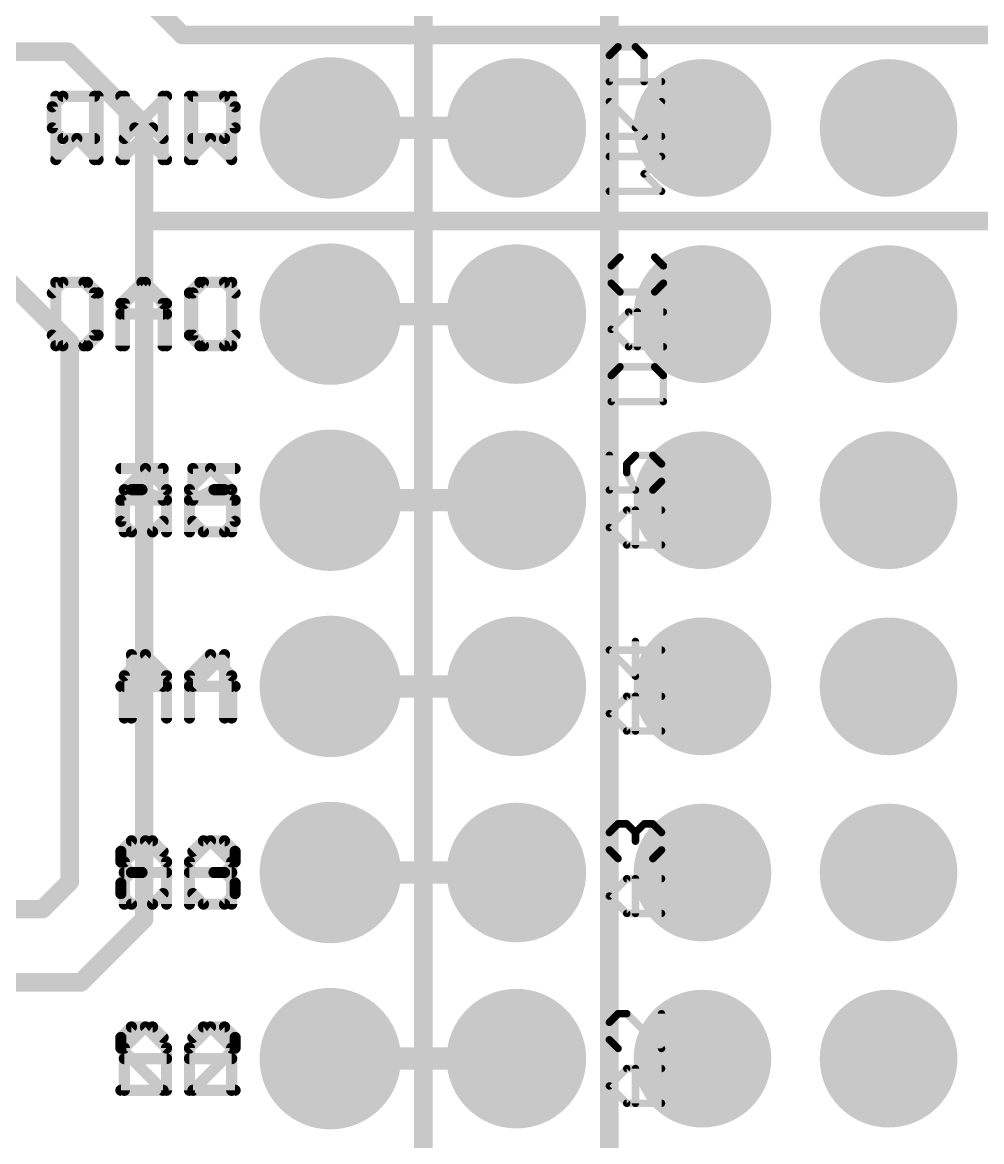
# Model space of a CAD drawing. Extents: x -32 to 75, y -23 to 37.
# Drawn here: x 5.96 to 19.05, y 7.76 to 23.03 of the extents above; entities that cross this region are included whole.
import ezdxf

# ---------------------------------------------------------------- set-up
doc = ezdxf.new("R2010")
doc.units = 0
for name, color, linetype in [('1', 12, 'CONTINUOUS'), ('17', 110, 'CONTINUOUS'), ('21', 41, 'CONTINUOUS'), ('22', 40, 'CONTINUOUS'), ('51', 53, 'CONTINUOUS')]:
    doc.layers.add(name, color=color, linetype=linetype)

# ---------------------------------------------------------------- blocks, each defined once
blk = doc.blocks.new('ROUNDP')
at = {"const_width": 0.5}
blk.add_lwpolyline([(0, -0.25, 1), (0, 0.25, 1), (0, -0.25)], format="xyb", dxfattribs=at)
blk = doc.blocks.new('RECT')
blk.add_solid([(-0.5, -0.5), (0.5, -0.5), (-0.5, 0.5), (0.5, 0.5)])

msp = doc.modelspace()

# ---------------------------------------------------------------- linework, layer by layer
at = {"layer": '1'}
for points, const_width in [([(7.37, 23.63), (8.14, 22.86)], 0.254), ([(29.21, 22.86), (8.14, 22.86)], 0.254), ([(5.08, 22.63), (6.58, 22.63)], 0.254), ([(6.58, 22.63), (7.62, 21.59)], 0.254), ([(7.62, 21.59), (7.62, 20.32)], 0.254), ([(10.16, 21.59), (12.7, 21.59)], 0.3048), ([(10.16, 21.59), (12.7, 21.59)], 0.3048), ([(6.604, 18.669), (3.937, 21.336)], 0.254), ([(7.62, 20.32), (7.62, 10.795)], 0.254), ([(7.62, 20.32), (31.75, 20.32)], 0.254), ([(10.16, 19.05), (12.7, 19.05)], 0.3048), ([(10.16, 19.05), (12.7, 19.05)], 0.3048), ([(6.604, 11.303), (6.604, 18.669)], 0.254), ([(10.16, 16.51), (12.7, 16.51)], 0.3048), ([(10.16, 16.51), (12.7, 16.51)], 0.3048), ([(10.16, 13.97), (12.7, 13.97)], 0.3048), ([(10.16, 13.97), (12.7, 13.97)], 0.3048), ([(10.16, 11.43), (12.7, 11.43)], 0.3048), ([(10.16, 11.43), (12.7, 11.43)], 0.3048), ([(6.231, 10.93), (6.604, 11.303)], 0.254), ([(5.08, 10.93), (6.231, 10.93)], 0.254), ([(7.62, 10.795), (6.755, 9.93)], 0.254), ([(6.755, 9.93), (5.08, 9.93)], 0.254), ([(10.16, 8.89), (12.7, 8.89)], 0.3048), ([(10.16, 8.89), (12.7, 8.89)], 0.3048)]:
    msp.add_lwpolyline(points, dxfattribs=dict(at, const_width=const_width))
for points, const_width in [([(8.14, 22.9235, 1), (8.14, 22.7965)], 0.127), ([(8.0951, 22.8151, 1), (8.1849, 22.9049)], 0.127), ([(6.6249, 22.6749, 1), (6.5351, 22.5851)], 0.127), ([(6.58, 22.5665, 1), (6.58, 22.6935)], 0.127), ([(7.6835, 21.59, 1), (7.5565, 21.59)], 0.127), ([(7.5751, 21.5451, 1), (7.6649, 21.6349)], 0.127), ([(10.16, 21.6662, 1), (10.16, 21.5138)], 0.1524), ([(10.16, 21.6662, 1), (10.16, 21.5138)], 0.1524), ([(12.7, 21.5138, 1), (12.7, 21.6662)], 0.1524), ([(12.7, 21.5138, 1), (12.7, 21.6662)], 0.1524), ([(7.6835, 20.32, 1), (7.5565, 20.32)], 0.127), ([(7.62, 20.3835, 1), (7.62, 20.2565)], 0.127), ([(7.5565, 20.32, 1), (7.6835, 20.32)], 0.127), ([(10.16, 19.1262, 1), (10.16, 18.9738)], 0.1524), ([(10.16, 19.1262, 1), (10.16, 18.9738)], 0.1524), ([(12.7, 18.9738, 1), (12.7, 19.1262)], 0.1524), ([(12.7, 18.9738, 1), (12.7, 19.1262)], 0.1524), ([(6.6675, 18.669, 1), (6.5405, 18.669)], 0.127), ([(6.5591, 18.6241, 1), (6.6489, 18.7139)], 0.127), ([(10.16, 16.5862, 1), (10.16, 16.4338)], 0.1524), ([(10.16, 16.5862, 1), (10.16, 16.4338)], 0.1524), ([(12.7, 16.4338, 1), (12.7, 16.5862)], 0.1524), ([(12.7, 16.4338, 1), (12.7, 16.5862)], 0.1524), ([(10.16, 14.0462, 1), (10.16, 13.8938)], 0.1524), ([(10.16, 14.0462, 1), (10.16, 13.8938)], 0.1524), ([(12.7, 13.8938, 1), (12.7, 14.0462)], 0.1524), ([(12.7, 13.8938, 1), (12.7, 14.0462)], 0.1524), ([(10.16, 11.5062, 1), (10.16, 11.3538)], 0.1524), ([(10.16, 11.5062, 1), (10.16, 11.3538)], 0.1524), ([(12.7, 11.3538, 1), (12.7, 11.5062)], 0.1524), ([(12.7, 11.3538, 1), (12.7, 11.5062)], 0.1524), ([(6.5405, 11.303, 1), (6.6675, 11.303)], 0.127), ([(6.6489, 11.2581, 1), (6.5591, 11.3479)], 0.127), ([(6.1861, 10.9749, 1), (6.2759, 10.8851)], 0.127), ([(6.231, 10.8665, 1), (6.231, 10.9935)], 0.127), ([(7.5565, 10.795, 1), (7.6835, 10.795)], 0.127), ([(7.6649, 10.7501, 1), (7.5751, 10.8399)], 0.127), ([(6.7101, 9.9749, 1), (6.7999, 9.8851)], 0.127), ([(6.755, 9.8665, 1), (6.755, 9.9935)], 0.127), ([(10.16, 8.9662, 1), (10.16, 8.8138)], 0.1524), ([(10.16, 8.9662, 1), (10.16, 8.8138)], 0.1524), ([(12.7, 8.8138, 1), (12.7, 8.9662)], 0.1524), ([(12.7, 8.8138, 1), (12.7, 8.9662)], 0.1524)]:
    msp.add_lwpolyline(points, format="xyb", dxfattribs=dict(at, const_width=const_width))
at = {"layer": '21'}
for points, const_width in [([(11.43, 2.54), (11.43, 35.56)], 0.2032), ([(11.43, 2.54), (11.43, 33.02)], 0.254), ([(13.97, 33.02), (13.97, 2.54)], 0.254), ([(6.4136, 22.0225), (6.4136, 21.1582)], 0.1524), ([(6.9899, 21.1582), (6.9899, 22.0225)], 0.1524), ([(7.3492, 22.0225), (7.3492, 21.1582)], 0.1524), ([(7.3492, 21.4463), (7.9254, 22.0225)], 0.1524), ([(8.2847, 21.1582), (8.2847, 22.0225)], 0.1524), ([(8.2847, 22.0225), (8.7169, 22.0225)], 0.1524), ([(8.7169, 22.0225), (8.8609, 21.8785)], 0.1524), ([(8.8609, 21.8785), (8.8609, 21.5904)], 0.1524), ([(7.4932, 21.5904), (7.9254, 21.1582)], 0.1524), ([(8.8609, 21.5904), (8.7169, 21.4463)], 0.1524), ([(6.4136, 21.1582), (6.7018, 21.4463)], 0.1524), ([(6.7018, 21.4463), (6.9899, 21.1582)], 0.1524), ([(8.7169, 21.4463), (8.2847, 21.4463)], 0.1524), ([(6.4136, 19.4825), (6.4136, 18.6182)], 0.1524), ([(6.8458, 19.4825), (6.4136, 19.4825)], 0.1524), ([(6.9899, 19.3385), (6.8458, 19.4825)], 0.1524), ([(7.3492, 19.1944), (7.6373, 19.4825)], 0.1524), ([(7.6373, 19.4825), (7.9254, 19.1944)], 0.1524), ([(8.4287, 19.4825), (8.2847, 19.3385)], 0.1524), ([(8.7169, 19.4825), (8.4287, 19.4825)], 0.1524), ([(8.8609, 19.3385), (8.7169, 19.4825)], 0.1524), ([(6.9899, 18.7623), (6.9899, 19.3385)], 0.1524), ([(8.2847, 19.3385), (8.2847, 18.7623)], 0.1524), ([(7.3492, 18.6182), (7.3492, 19.1944)], 0.1524), ([(7.9254, 19.1944), (7.9254, 18.6182)], 0.1524), ([(7.3492, 19.0504), (7.9254, 19.0504)], 0.1524), ([(6.8458, 18.6182), (6.9899, 18.7623)], 0.1524), ([(8.2847, 18.7623), (8.4287, 18.6182)], 0.1524), ([(8.7169, 18.6182), (8.8609, 18.7623)], 0.1524), ([(6.4136, 18.6182), (6.8458, 18.6182)], 0.1524), ([(8.4287, 18.6182), (8.7169, 18.6182)], 0.1524), ([(7.3492, 16.6544), (7.6373, 16.9425)], 0.1524), ([(7.6373, 16.9425), (7.9254, 16.6544)], 0.1524), ([(8.8609, 16.9425), (8.2847, 16.9425)], 0.1524), ([(8.2847, 16.9425), (8.2847, 16.5104)], 0.1524), ([(7.3492, 16.0782), (7.3492, 16.6544)], 0.1524), ([(7.9254, 16.6544), (7.9254, 16.0782)], 0.1524), ([(8.2847, 16.5104), (8.5728, 16.6544)], 0.1524), ([(8.5728, 16.6544), (8.7169, 16.6544)], 0.1524), ([(8.7169, 16.6544), (8.8609, 16.5104)], 0.1524), ([(7.3492, 16.5104), (7.9254, 16.5104)], 0.1524), ([(8.8609, 16.5104), (8.8609, 16.2223)], 0.1524), ([(8.4287, 16.0782), (8.2847, 16.2223)], 0.1524), ([(8.8609, 16.2223), (8.7169, 16.0782)], 0.1524), ([(8.7169, 16.0782), (8.4287, 16.0782)], 0.1524), ([(7.3492, 14.1144), (7.6373, 14.4025)], 0.1524), ([(7.6373, 14.4025), (7.9254, 14.1144)], 0.1524), ([(8.7169, 14.4025), (8.2847, 13.9704)], 0.1524), ([(8.7169, 13.5382), (8.7169, 14.4025)], 0.1524), ([(7.3492, 13.5382), (7.3492, 14.1144)], 0.1524), ([(7.9254, 14.1144), (7.9254, 13.5382)], 0.1524), ([(7.3492, 13.9704), (7.9254, 13.9704)], 0.1524), ([(8.2847, 13.9704), (8.8609, 13.9704)], 0.1524), ([(7.3492, 11.5744), (7.6373, 11.8625)], 0.1524), ([(7.6373, 11.8625), (7.9254, 11.5744)], 0.1524), ([(8.2847, 11.7185), (8.4287, 11.8625)], 0.1524), ([(8.4287, 11.8625), (8.7169, 11.8625)], 0.1524), ([(8.7169, 11.8625), (8.8609, 11.7185)], 0.1524), ([(8.8609, 11.7185), (8.8609, 11.5744)], 0.1524), ([(7.3492, 10.9982), (7.3492, 11.5744)], 0.1524), ([(7.9254, 11.5744), (7.9254, 10.9982)], 0.1524), ([(8.8609, 11.5744), (8.7169, 11.4304)], 0.1524), ([(7.3492, 11.4304), (7.9254, 11.4304)], 0.1524), ([(8.7169, 11.4304), (8.5728, 11.4304)], 0.1524), ([(8.7169, 11.4304), (8.8609, 11.2863)], 0.1524), ([(8.8609, 11.2863), (8.8609, 11.1423)], 0.1524), ([(8.4287, 10.9982), (8.2847, 11.1423)], 0.1524), ([(8.8609, 11.1423), (8.7169, 10.9982)], 0.1524), ([(8.7169, 10.9982), (8.4287, 10.9982)], 0.1524), ([(7.3492, 9.0344), (7.6373, 9.3225)], 0.1524), ([(7.6373, 9.3225), (7.9254, 9.0344)], 0.1524), ([(8.4287, 9.3225), (8.2847, 9.1785)], 0.1524), ([(8.7169, 9.3225), (8.4287, 9.3225)], 0.1524), ([(8.8609, 9.1785), (8.7169, 9.3225)], 0.1524), ([(8.8609, 9.0344), (8.8609, 9.1785)], 0.1524), ([(7.3492, 8.4582), (7.3492, 9.0344)], 0.1524), ([(7.9254, 9.0344), (7.9254, 8.4582)], 0.1524), ([(8.2847, 8.4582), (8.8609, 9.0344)], 0.1524), ([(7.3492, 8.8904), (7.9254, 8.8904)], 0.1524), ([(8.8609, 8.4582), (8.2847, 8.4582)], 0.1524)]:
    msp.add_lwpolyline(points, dxfattribs=dict(at, const_width=const_width))
at = {"layer": '21', "const_width": 0.0762}
for points in [[(6.4517, 22.0225, 1), (6.3755, 22.0225)], [(7.028, 22.0225, 1), (6.9518, 22.0225)], [(7.3873, 22.0225, 1), (7.3111, 22.0225)], [(7.9523, 21.9956, 1), (7.8984, 22.0495)], [(8.3228, 22.0225, 1), (8.2466, 22.0225)], [(8.2847, 22.0606, 1), (8.2847, 21.9844)], [(8.7438, 22.0495, 1), (8.6899, 21.9956)], [(8.7169, 21.9844, 1), (8.7169, 22.0606)], [(8.899, 21.8785, 1), (8.8228, 21.8785)], [(8.834, 21.8515, 1), (8.8878, 21.9054)], [(7.5202, 21.6173, 1), (7.4663, 21.5634)], [(8.8228, 21.5904, 1), (8.899, 21.5904)], [(8.8878, 21.5634, 1), (8.834, 21.6173)], [(6.7287, 21.4733, 1), (6.6748, 21.4194)], [(6.7287, 21.4194, 1), (6.6748, 21.4733)], [(7.3222, 21.4733, 1), (7.3761, 21.4194)], [(8.2847, 21.4844, 1), (8.2847, 21.4082)], [(8.6899, 21.4733, 1), (8.7438, 21.4194)], [(8.7169, 21.4082, 1), (8.7169, 21.4844)], [(6.3755, 21.1582, 1), (6.4517, 21.1582)], [(6.3867, 21.1851, 1), (6.4406, 21.1313)], [(6.9518, 21.1582, 1), (7.028, 21.1582)], [(6.9629, 21.1313, 1), (7.0168, 21.1851)], [(7.3111, 21.1582, 1), (7.3873, 21.1582)], [(7.8984, 21.1313, 1), (7.9523, 21.1851)], [(8.2466, 21.1582, 1), (8.3228, 21.1582)], [(6.4517, 19.4825, 1), (6.3755, 19.4825)], [(6.4136, 19.5206, 1), (6.4136, 19.4444)], [(6.8728, 19.5095, 1), (6.8189, 19.4556)], [(6.8458, 19.4444, 1), (6.8458, 19.5206)], [(7.6642, 19.5095, 1), (7.6103, 19.4556)], [(7.6642, 19.4556, 1), (7.6103, 19.5095)], [(8.4287, 19.5206, 1), (8.4287, 19.4444)], [(8.4557, 19.4556, 1), (8.4018, 19.5095)], [(8.7438, 19.5095, 1), (8.6899, 19.4556)], [(8.7169, 19.4444, 1), (8.7169, 19.5206)], [(7.028, 19.3385, 1), (6.9518, 19.3385)], [(6.9629, 19.3115, 1), (7.0168, 19.3654)], [(8.2577, 19.3654, 1), (8.3116, 19.3115)], [(8.3228, 19.3385, 1), (8.2466, 19.3385)], [(8.834, 19.3115, 1), (8.8878, 19.3654)], [(7.3222, 19.2214, 1), (7.3761, 19.1675)], [(7.3873, 19.1944, 1), (7.3111, 19.1944)], [(7.9635, 19.1944, 1), (7.8873, 19.1944)], [(7.8984, 19.1675, 1), (7.9523, 19.2214)], [(7.3492, 19.0885, 1), (7.3492, 19.0123)], [(7.9254, 19.0123, 1), (7.9254, 19.0885)], [(6.9518, 18.7623, 1), (7.028, 18.7623)], [(7.0168, 18.7353, 1), (6.9629, 18.7892)], [(8.3116, 18.7892, 1), (8.2577, 18.7353)], [(8.2466, 18.7623, 1), (8.3228, 18.7623)], [(8.8878, 18.7353, 1), (8.834, 18.7892)], [(6.4136, 18.6563, 1), (6.4136, 18.5801)], [(6.3755, 18.6182, 1), (6.4517, 18.6182)], [(6.8189, 18.6451, 1), (6.8728, 18.5913)], [(6.8458, 18.5801, 1), (6.8458, 18.6563)], [(7.3111, 18.6182, 1), (7.3873, 18.6182)], [(7.8873, 18.6182, 1), (7.9635, 18.6182)], [(8.4287, 18.6563, 1), (8.4287, 18.5801)], [(8.4018, 18.5913, 1), (8.4557, 18.6451)], [(8.6899, 18.6451, 1), (8.7438, 18.5913)], [(8.7169, 18.5801, 1), (8.7169, 18.6563)], [(7.6642, 16.9695, 1), (7.6103, 16.9156)], [(7.6642, 16.9156, 1), (7.6103, 16.9695)], [(8.2847, 16.9806, 1), (8.2847, 16.9044)], [(8.3228, 16.9425, 1), (8.2466, 16.9425)], [(8.8609, 16.9044, 1), (8.8609, 16.9806)], [(7.3222, 16.6814, 1), (7.3761, 16.6275)], [(7.3873, 16.6544, 1), (7.3111, 16.6544)], [(7.9635, 16.6544, 1), (7.8873, 16.6544)], [(7.8984, 16.6275, 1), (7.9523, 16.6814)], [(8.5728, 16.6925, 1), (8.5728, 16.6163)], [(8.5898, 16.6203, 1), (8.5558, 16.6885)], [(8.7438, 16.6814, 1), (8.6899, 16.6275)], [(8.7169, 16.6163, 1), (8.7169, 16.6925)], [(7.3492, 16.5485, 1), (7.3492, 16.4723)], [(7.9254, 16.4723, 1), (7.9254, 16.5485)], [(8.2676, 16.5444, 1), (8.3017, 16.4763)], [(8.2466, 16.5104, 1), (8.3228, 16.5104)], [(8.899, 16.5104, 1), (8.8228, 16.5104)], [(8.834, 16.4834, 1), (8.8878, 16.5373)], [(8.3116, 16.2492, 1), (8.2577, 16.1953)], [(8.8228, 16.2223, 1), (8.899, 16.2223)], [(8.8878, 16.1953, 1), (8.834, 16.2492)], [(7.3111, 16.0782, 1), (7.3873, 16.0782)], [(7.8873, 16.0782, 1), (7.9635, 16.0782)], [(8.4287, 16.1163, 1), (8.4287, 16.0401)], [(8.4018, 16.0513, 1), (8.4557, 16.1051)], [(8.6899, 16.1051, 1), (8.7438, 16.0513)], [(8.7169, 16.0401, 1), (8.7169, 16.1163)], [(7.6642, 14.4295, 1), (7.6103, 14.3756)], [(7.6642, 14.3756, 1), (7.6103, 14.4295)], [(8.755, 14.4025, 1), (8.6788, 14.4025)], [(8.7438, 14.3756, 1), (8.6899, 14.4295)], [(7.3222, 14.1414, 1), (7.3761, 14.0875)], [(7.3873, 14.1144, 1), (7.3111, 14.1144)], [(7.9635, 14.1144, 1), (7.8873, 14.1144)], [(7.8984, 14.0875, 1), (7.9523, 14.1414)], [(7.3492, 14.0085, 1), (7.3492, 13.9323)], [(7.9254, 13.9323, 1), (7.9254, 14.0085)], [(8.2577, 13.9973, 1), (8.3116, 13.9434)], [(8.2847, 14.0085, 1), (8.2847, 13.9323)], [(8.8609, 13.9323, 1), (8.8609, 14.0085)], [(7.3111, 13.5382, 1), (7.3873, 13.5382)], [(7.8873, 13.5382, 1), (7.9635, 13.5382)], [(8.6788, 13.5382, 1), (8.755, 13.5382)], [(7.6642, 11.8895, 1), (7.6103, 11.8356)], [(7.6642, 11.8356, 1), (7.6103, 11.8895)], [(8.4287, 11.9006, 1), (8.4287, 11.8244)], [(8.4557, 11.8356, 1), (8.4018, 11.8895)], [(8.7438, 11.8895, 1), (8.6899, 11.8356)], [(8.7169, 11.8244, 1), (8.7169, 11.9006)], [(8.2577, 11.7454, 1), (8.3116, 11.6915)], [(8.899, 11.7185, 1), (8.8228, 11.7185)], [(8.834, 11.6915, 1), (8.8878, 11.7454)], [(7.3222, 11.6014, 1), (7.3761, 11.5475)], [(7.3873, 11.5744, 1), (7.3111, 11.5744)], [(7.9635, 11.5744, 1), (7.8873, 11.5744)], [(7.8984, 11.5475, 1), (7.9523, 11.6014)], [(8.8228, 11.5744, 1), (8.899, 11.5744)], [(8.8878, 11.5475, 1), (8.834, 11.6014)], [(7.3492, 11.4685, 1), (7.3492, 11.3923)], [(7.9254, 11.3923, 1), (7.9254, 11.4685)], [(8.5728, 11.4685, 1), (8.5728, 11.3923)], [(8.7438, 11.4573, 1), (8.6899, 11.4034)], [(8.6899, 11.4573, 1), (8.7438, 11.4034)], [(8.7169, 11.3923, 1), (8.7169, 11.4685)], [(8.899, 11.2863, 1), (8.8228, 11.2863)], [(8.834, 11.2594, 1), (8.8878, 11.3133)], [(8.3116, 11.1692, 1), (8.2577, 11.1153)], [(8.8228, 11.1423, 1), (8.899, 11.1423)], [(8.8878, 11.1153, 1), (8.834, 11.1692)], [(7.3111, 10.9982, 1), (7.3873, 10.9982)], [(7.8873, 10.9982, 1), (7.9635, 10.9982)], [(8.4287, 11.0363, 1), (8.4287, 10.9601)], [(8.4018, 10.9713, 1), (8.4557, 11.0251)], [(8.6899, 11.0251, 1), (8.7438, 10.9713)], [(8.7169, 10.9601, 1), (8.7169, 11.0363)], [(7.6642, 9.3495, 1), (7.6103, 9.2956)], [(7.6642, 9.2956, 1), (7.6103, 9.3495)], [(8.4287, 9.3606, 1), (8.4287, 9.2844)], [(8.4557, 9.2956, 1), (8.4018, 9.3495)], [(8.7438, 9.3495, 1), (8.6899, 9.2956)], [(8.7169, 9.2844, 1), (8.7169, 9.3606)], [(8.2577, 9.2054, 1), (8.3116, 9.1515)], [(8.899, 9.1785, 1), (8.8228, 9.1785)], [(8.834, 9.1515, 1), (8.8878, 9.2054)], [(7.3222, 9.0614, 1), (7.3761, 9.0075)], [(7.3873, 9.0344, 1), (7.3111, 9.0344)], [(7.9635, 9.0344, 1), (7.8873, 9.0344)], [(7.8984, 9.0075, 1), (7.9523, 9.0614)], [(8.8228, 9.0344, 1), (8.899, 9.0344)], [(8.8878, 9.0075, 1), (8.834, 9.0614)], [(7.3492, 8.9285, 1), (7.3492, 8.8523)], [(7.9254, 8.8523, 1), (7.9254, 8.9285)], [(7.3111, 8.4582, 1), (7.3873, 8.4582)], [(7.8873, 8.4582, 1), (7.9635, 8.4582)], [(8.2847, 8.4963, 1), (8.2847, 8.4201)], [(8.2577, 8.4851, 1), (8.3116, 8.4313)], [(8.8609, 8.4201, 1), (8.8609, 8.4963)]]:
    msp.add_lwpolyline(points, format="xyb", dxfattribs=at)
at = {"layer": '22'}
for points, const_width in [([(11.43, 33.02), (11.43, 2.54)], 0.254), ([(13.97, 2.54), (13.97, 29.21)], 0.254), ([(6.5106, 22.0225), (6.3665, 21.8785)], 0.1524), ([(6.9428, 22.0225), (6.5106, 22.0225)], 0.1524), ([(6.9428, 21.1582), (6.9428, 22.0225)], 0.1524), ([(7.8783, 21.4463), (7.3021, 22.0225)], 0.1524), ([(7.8783, 22.0225), (7.8783, 21.1582)], 0.1524), ([(8.2376, 21.1582), (8.2376, 22.0225)], 0.1524), ([(8.8138, 22.0225), (8.8138, 21.1582)], 0.1524), ([(6.3665, 21.8785), (6.3665, 21.5904)], 0.1524), ([(6.3665, 21.5904), (6.5106, 21.4463)], 0.1524), ([(7.7342, 21.5904), (7.3021, 21.1582)], 0.1524), ([(6.5106, 21.4463), (6.9428, 21.4463)], 0.1524), ([(8.5257, 21.4463), (8.2376, 21.1582)], 0.1524), ([(8.8138, 21.1582), (8.5257, 21.4463)], 0.1524), ([(6.3665, 19.3385), (6.5106, 19.4825)], 0.1524), ([(6.5106, 19.4825), (6.7987, 19.4825)], 0.1524), ([(6.7987, 19.4825), (6.9428, 19.3385)], 0.1524), ([(7.5902, 19.4825), (7.3021, 19.1944)], 0.1524), ([(7.8783, 19.1944), (7.5902, 19.4825)], 0.1524), ([(8.2376, 19.3385), (8.3816, 19.4825)], 0.1524), ([(8.3816, 19.4825), (8.8138, 19.4825)], 0.1524), ([(8.8138, 19.4825), (8.8138, 18.6182)], 0.1524), ([(6.9428, 19.3385), (6.9428, 18.7623)], 0.1524), ([(8.2376, 18.7623), (8.2376, 19.3385)], 0.1524), ([(7.3021, 19.1944), (7.3021, 18.6182)], 0.1524), ([(7.8783, 18.6182), (7.8783, 19.1944)], 0.1524), ([(7.8783, 19.0504), (7.3021, 19.0504)], 0.1524), ([(6.5106, 18.6182), (6.3665, 18.7623)], 0.1524), ([(6.9428, 18.7623), (6.7987, 18.6182)], 0.1524), ([(8.3816, 18.6182), (8.2376, 18.7623)], 0.1524), ([(6.7987, 18.6182), (6.5106, 18.6182)], 0.1524), ([(8.8138, 18.6182), (8.3816, 18.6182)], 0.1524), ([(7.3021, 16.9425), (7.8783, 16.9425)], 0.1524), ([(7.8783, 16.9425), (7.8783, 16.5104)], 0.1524), ([(8.5257, 16.9425), (8.2376, 16.6544)], 0.1524), ([(8.8138, 16.6544), (8.5257, 16.9425)], 0.1524), ([(7.4461, 16.6544), (7.3021, 16.5104)], 0.1524), ([(7.5902, 16.6544), (7.4461, 16.6544)], 0.1524), ([(7.8783, 16.5104), (7.5902, 16.6544)], 0.1524), ([(8.2376, 16.6544), (8.2376, 16.0782)], 0.1524), ([(8.8138, 16.0782), (8.8138, 16.6544)], 0.1524), ([(7.3021, 16.5104), (7.3021, 16.2223)], 0.1524), ([(8.8138, 16.5104), (8.2376, 16.5104)], 0.1524), ([(7.3021, 16.2223), (7.4461, 16.0782)], 0.1524), ([(7.7342, 16.0782), (7.8783, 16.2223)], 0.1524), ([(7.4461, 16.0782), (7.7342, 16.0782)], 0.1524), ([(7.4461, 13.5382), (7.4461, 14.4025)], 0.1524), ([(7.4461, 14.4025), (7.8783, 13.9704)], 0.1524), ([(8.5257, 14.4025), (8.2376, 14.1144)], 0.1524), ([(8.8138, 14.1144), (8.5257, 14.4025)], 0.1524), ([(8.2376, 14.1144), (8.2376, 13.5382)], 0.1524), ([(8.8138, 13.5382), (8.8138, 14.1144)], 0.1524), ([(7.8783, 13.9704), (7.3021, 13.9704)], 0.1524), ([(8.8138, 13.9704), (8.2376, 13.9704)], 0.1524), ([(7.4461, 11.8625), (7.3021, 11.7185)], 0.1524), ([(7.7342, 11.8625), (7.4461, 11.8625)], 0.1524), ([(7.8783, 11.7185), (7.7342, 11.8625)], 0.1524), ([(8.5257, 11.8625), (8.2376, 11.5744)], 0.1524), ([(8.8138, 11.5744), (8.5257, 11.8625)], 0.1524), ([(7.3021, 11.7185), (7.3021, 11.5744)], 0.1524), ([(7.3021, 11.5744), (7.4461, 11.4304)], 0.1524), ([(8.2376, 11.5744), (8.2376, 10.9982)], 0.1524), ([(8.8138, 10.9982), (8.8138, 11.5744)], 0.1524), ([(7.4461, 11.4304), (7.3021, 11.2863)], 0.1524), ([(7.4461, 11.4304), (7.5902, 11.4304)], 0.1524), ([(8.8138, 11.4304), (8.2376, 11.4304)], 0.1524), ([(7.3021, 11.2863), (7.3021, 11.1423)], 0.1524), ([(7.3021, 11.1423), (7.4461, 10.9982)], 0.1524), ([(7.7342, 10.9982), (7.8783, 11.1423)], 0.1524), ([(7.4461, 10.9982), (7.7342, 10.9982)], 0.1524), ([(7.3021, 9.1785), (7.4461, 9.3225)], 0.1524), ([(7.4461, 9.3225), (7.7342, 9.3225)], 0.1524), ([(7.7342, 9.3225), (7.8783, 9.1785)], 0.1524), ([(8.5257, 9.3225), (8.2376, 9.0344)], 0.1524), ([(8.8138, 9.0344), (8.5257, 9.3225)], 0.1524), ([(7.3021, 9.0344), (7.3021, 9.1785)], 0.1524), ([(7.8783, 8.4582), (7.3021, 9.0344)], 0.1524), ([(8.2376, 9.0344), (8.2376, 8.4582)], 0.1524), ([(8.8138, 8.4582), (8.8138, 9.0344)], 0.1524), ([(8.8138, 8.8904), (8.2376, 8.8904)], 0.1524), ([(7.3021, 8.4582), (7.8783, 8.4582)], 0.1524)]:
    msp.add_lwpolyline(points, dxfattribs=dict(at, const_width=const_width))
at = {"layer": '22', "const_width": 0.0762}
for points in [[(6.5106, 22.0606, 1), (6.5106, 21.9844)], [(6.5375, 21.9956, 1), (6.4837, 22.0495)], [(6.9809, 22.0225, 1), (6.9047, 22.0225)], [(6.9428, 21.9844, 1), (6.9428, 22.0606)], [(7.329, 22.0495, 1), (7.2751, 21.9956)], [(7.9164, 22.0225, 1), (7.8402, 22.0225)], [(8.2757, 22.0225, 1), (8.1995, 22.0225)], [(8.8519, 22.0225, 1), (8.7757, 22.0225)], [(6.4046, 21.8785, 1), (6.3284, 21.8785)], [(6.3396, 21.9054, 1), (6.3935, 21.8515)], [(6.3935, 21.6173, 1), (6.3396, 21.5634)], [(6.3284, 21.5904, 1), (6.4046, 21.5904)], [(7.7612, 21.5634, 1), (7.7073, 21.6173)], [(6.5106, 21.4844, 1), (6.5106, 21.4082)], [(6.4837, 21.4194, 1), (6.5375, 21.4733)], [(6.9428, 21.4082, 1), (6.9428, 21.4844)], [(7.8513, 21.4194, 1), (7.9052, 21.4733)], [(8.5526, 21.4733, 1), (8.4987, 21.4194)], [(8.5526, 21.4194, 1), (8.4987, 21.4733)], [(6.9047, 21.1582, 1), (6.9809, 21.1582)], [(7.2751, 21.1851, 1), (7.329, 21.1313)], [(7.8402, 21.1582, 1), (7.9164, 21.1582)], [(8.2106, 21.1851, 1), (8.2645, 21.1313)], [(8.1995, 21.1582, 1), (8.2757, 21.1582)], [(8.7757, 21.1582, 1), (8.8519, 21.1582)], [(8.7869, 21.1313, 1), (8.8407, 21.1851)], [(6.5106, 19.5206, 1), (6.5106, 19.4444)], [(6.5375, 19.4556, 1), (6.4837, 19.5095)], [(6.8256, 19.5095, 1), (6.7718, 19.4556)], [(6.7987, 19.4444, 1), (6.7987, 19.5206)], [(7.6171, 19.5095, 1), (7.5632, 19.4556)], [(7.6171, 19.4556, 1), (7.5632, 19.5095)], [(8.3816, 19.5206, 1), (8.3816, 19.4444)], [(8.4086, 19.4556, 1), (8.3547, 19.5095)], [(8.8519, 19.4825, 1), (8.7757, 19.4825)], [(8.8138, 19.4444, 1), (8.8138, 19.5206)], [(6.3396, 19.3654, 1), (6.3935, 19.3115)], [(6.9809, 19.3385, 1), (6.9047, 19.3385)], [(6.9158, 19.3115, 1), (6.9697, 19.3654)], [(8.2106, 19.3654, 1), (8.2645, 19.3115)], [(8.2757, 19.3385, 1), (8.1995, 19.3385)], [(7.2751, 19.2214, 1), (7.329, 19.1675)], [(7.3402, 19.1944, 1), (7.264, 19.1944)], [(7.9164, 19.1944, 1), (7.8402, 19.1944)], [(7.8513, 19.1675, 1), (7.9052, 19.2214)], [(7.3021, 19.0885, 1), (7.3021, 19.0123)], [(7.8783, 19.0123, 1), (7.8783, 19.0885)], [(6.3935, 18.7892, 1), (6.3396, 18.7353)], [(6.9047, 18.7623, 1), (6.9809, 18.7623)], [(6.9697, 18.7353, 1), (6.9158, 18.7892)], [(8.2645, 18.7892, 1), (8.2106, 18.7353)], [(8.1995, 18.7623, 1), (8.2757, 18.7623)], [(6.5106, 18.6563, 1), (6.5106, 18.5801)], [(6.4837, 18.5913, 1), (6.5375, 18.6451)], [(6.7718, 18.6451, 1), (6.8256, 18.5913)], [(6.7987, 18.5801, 1), (6.7987, 18.6563)], [(7.264, 18.6182, 1), (7.3402, 18.6182)], [(7.8402, 18.6182, 1), (7.9164, 18.6182)], [(8.3816, 18.6563, 1), (8.3816, 18.5801)], [(8.3547, 18.5913, 1), (8.4086, 18.6451)], [(8.7757, 18.6182, 1), (8.8519, 18.6182)], [(8.8138, 18.5801, 1), (8.8138, 18.6563)], [(7.3021, 16.9806, 1), (7.3021, 16.9044)], [(7.9164, 16.9425, 1), (7.8402, 16.9425)], [(7.8783, 16.9044, 1), (7.8783, 16.9806)], [(8.5526, 16.9695, 1), (8.4987, 16.9156)], [(8.5526, 16.9156, 1), (8.4987, 16.9695)], [(7.4461, 16.6925, 1), (7.4461, 16.6163)], [(7.4731, 16.6275, 1), (7.4192, 16.6814)], [(7.6072, 16.6885, 1), (7.5731, 16.6203)], [(7.5902, 16.6163, 1), (7.5902, 16.6925)], [(8.2106, 16.6814, 1), (8.2645, 16.6275)], [(8.2757, 16.6544, 1), (8.1995, 16.6544)], [(8.8519, 16.6544, 1), (8.7757, 16.6544)], [(8.7869, 16.6275, 1), (8.8407, 16.6814)], [(7.2751, 16.5373, 1), (7.329, 16.4834)], [(7.3402, 16.5104, 1), (7.264, 16.5104)], [(7.8402, 16.5104, 1), (7.9164, 16.5104)], [(7.8612, 16.4763, 1), (7.8953, 16.5444)], [(8.2376, 16.5485, 1), (8.2376, 16.4723)], [(8.8138, 16.4723, 1), (8.8138, 16.5485)], [(7.329, 16.2492, 1), (7.2751, 16.1953)], [(7.264, 16.2223, 1), (7.3402, 16.2223)], [(7.9052, 16.1953, 1), (7.8513, 16.2492)], [(7.4461, 16.1163, 1), (7.4461, 16.0401)], [(7.4192, 16.0513, 1), (7.4731, 16.1051)], [(7.7073, 16.1051, 1), (7.7612, 16.0513)], [(7.7342, 16.0401, 1), (7.7342, 16.1163)], [(8.1995, 16.0782, 1), (8.2757, 16.0782)], [(8.7757, 16.0782, 1), (8.8519, 16.0782)], [(7.4731, 14.4295, 1), (7.4192, 14.3756)], [(7.4842, 14.4025, 1), (7.408, 14.4025)], [(8.5526, 14.4295, 1), (8.4987, 14.3756)], [(8.5526, 14.3756, 1), (8.4987, 14.4295)], [(8.2106, 14.1414, 1), (8.2645, 14.0875)], [(8.2757, 14.1144, 1), (8.1995, 14.1144)], [(8.8519, 14.1144, 1), (8.7757, 14.1144)], [(8.7869, 14.0875, 1), (8.8407, 14.1414)], [(7.3021, 14.0085, 1), (7.3021, 13.9323)], [(7.8513, 13.9434, 1), (7.9052, 13.9973)], [(7.8783, 13.9323, 1), (7.8783, 14.0085)], [(8.2376, 14.0085, 1), (8.2376, 13.9323)], [(8.8138, 13.9323, 1), (8.8138, 14.0085)], [(7.408, 13.5382, 1), (7.4842, 13.5382)], [(8.1995, 13.5382, 1), (8.2757, 13.5382)], [(8.7757, 13.5382, 1), (8.8519, 13.5382)], [(7.4461, 11.9006, 1), (7.4461, 11.8244)], [(7.4731, 11.8356, 1), (7.4192, 11.8895)], [(7.7612, 11.8895, 1), (7.7073, 11.8356)], [(7.7342, 11.8244, 1), (7.7342, 11.9006)], [(8.5526, 11.8895, 1), (8.4987, 11.8356)], [(8.5526, 11.8356, 1), (8.4987, 11.8895)], [(7.2751, 11.7454, 1), (7.329, 11.6915)], [(7.3402, 11.7185, 1), (7.264, 11.7185)], [(7.8513, 11.6915, 1), (7.9052, 11.7454)], [(7.329, 11.6014, 1), (7.2751, 11.5475)], [(7.264, 11.5744, 1), (7.3402, 11.5744)], [(8.2106, 11.6014, 1), (8.2645, 11.5475)], [(8.2757, 11.5744, 1), (8.1995, 11.5744)], [(8.8519, 11.5744, 1), (8.7757, 11.5744)], [(8.7869, 11.5475, 1), (8.8407, 11.6014)], [(7.4461, 11.4685, 1), (7.4461, 11.3923)], [(7.4731, 11.4034, 1), (7.4192, 11.4573)], [(7.4192, 11.4034, 1), (7.4731, 11.4573)], [(7.5902, 11.3923, 1), (7.5902, 11.4685)], [(8.2376, 11.4685, 1), (8.2376, 11.3923)], [(8.8138, 11.3923, 1), (8.8138, 11.4685)], [(7.2751, 11.3133, 1), (7.329, 11.2594)], [(7.3402, 11.2863, 1), (7.264, 11.2863)], [(7.329, 11.1692, 1), (7.2751, 11.1153)], [(7.264, 11.1423, 1), (7.3402, 11.1423)], [(7.9052, 11.1153, 1), (7.8513, 11.1692)], [(7.4461, 11.0363, 1), (7.4461, 10.9601)], [(7.4192, 10.9713, 1), (7.4731, 11.0251)], [(7.7073, 11.0251, 1), (7.7612, 10.9713)], [(7.7342, 10.9601, 1), (7.7342, 11.0363)], [(8.1995, 10.9982, 1), (8.2757, 10.9982)], [(8.7757, 10.9982, 1), (8.8519, 10.9982)], [(7.4461, 9.3606, 1), (7.4461, 9.2844)], [(7.4731, 9.2956, 1), (7.4192, 9.3495)], [(7.7612, 9.3495, 1), (7.7073, 9.2956)], [(7.7342, 9.2844, 1), (7.7342, 9.3606)], [(8.5526, 9.3495, 1), (8.4987, 9.2956)], [(8.5526, 9.2956, 1), (8.4987, 9.3495)], [(7.2751, 9.2054, 1), (7.329, 9.1515)], [(7.3402, 9.1785, 1), (7.264, 9.1785)], [(7.8513, 9.1515, 1), (7.9052, 9.2054)], [(7.329, 9.0614, 1), (7.2751, 9.0075)], [(7.264, 9.0344, 1), (7.3402, 9.0344)], [(8.2106, 9.0614, 1), (8.2645, 9.0075)], [(8.2757, 9.0344, 1), (8.1995, 9.0344)], [(8.8519, 9.0344, 1), (8.7757, 9.0344)], [(8.7869, 9.0075, 1), (8.8407, 9.0614)], [(8.2376, 8.9285, 1), (8.2376, 8.8523)], [(8.8138, 8.8523, 1), (8.8138, 8.9285)], [(7.3021, 8.4963, 1), (7.3021, 8.4201)], [(7.8513, 8.4313, 1), (7.9052, 8.4851)], [(7.8783, 8.4201, 1), (7.8783, 8.4963)], [(8.1995, 8.4582, 1), (8.2757, 8.4582)], [(8.7757, 8.4582, 1), (8.8519, 8.4582)]]:
    msp.add_lwpolyline(points, format="xyb", dxfattribs=at)
at = {"layer": '51', "const_width": 0.1016}
for points in [[(13.9694, 22.5791), (14.088, 22.6978)], [(13.9694, 22.2232), (13.9694, 22.5791)], [(14.088, 22.6978), (14.3253, 22.6978)], [(14.3253, 22.6978), (14.4439, 22.5791)], [(14.4439, 22.5791), (14.4439, 22.2232)], [(14.6812, 22.2232), (13.9694, 22.2232)], [(14.4439, 21.4748), (13.9694, 21.9494)], [(14.3253, 21.5935), (14.6812, 21.9494)], [(13.9694, 21.4748), (14.6812, 21.4748)], [(14.6812, 21.2009), (13.9694, 21.2009)], [(14.4439, 20.9637), (14.6812, 21.2009)], [(14.6812, 20.7264), (14.4439, 20.9637)], [(13.9694, 20.7264), (14.6812, 20.7264)], [(14.1134, 19.8276), (13.9948, 19.7089)], [(14.7066, 19.7089), (14.588, 19.8276)], [(13.9948, 19.7089), (13.9948, 19.4717)], [(14.7066, 19.4717), (14.7066, 19.7089)], [(13.9948, 19.4717), (14.1134, 19.353)], [(14.1134, 19.353), (14.588, 19.353)], [(14.588, 19.353), (14.7066, 19.4717)], [(13.9948, 18.8419), (14.2321, 19.0792)], [(14.2321, 19.0792), (14.7066, 19.0792)], [(14.3507, 18.6046), (14.3507, 19.0792)], [(14.2321, 18.6046), (13.9948, 18.8419)], [(14.7066, 18.6046), (14.2321, 18.6046)], [(14.1134, 18.3307), (13.9948, 18.2121)], [(14.588, 18.3307), (14.1134, 18.3307)], [(14.7066, 18.2121), (14.588, 18.3307)], [(13.9948, 18.2121), (13.9948, 17.8562)], [(14.7066, 17.8562), (14.7066, 18.2121)], [(13.9948, 17.8562), (14.7066, 17.8562)], [(13.9694, 17.1234), (13.9694, 16.6488)], [(14.2067, 17.0047), (14.3253, 17.1234)], [(14.3253, 17.1234), (14.5626, 17.1234)], [(14.5626, 17.1234), (14.6812, 17.0047)], [(14.2067, 16.8861), (14.2067, 17.0047)], [(14.6812, 17.0047), (14.6812, 16.7675)], [(14.3253, 16.6488), (14.2067, 16.8861)], [(14.6812, 16.7675), (14.5626, 16.6488)], [(13.9694, 16.6488), (14.3253, 16.6488)], [(13.9694, 16.1377), (14.2067, 16.3749)], [(14.2067, 16.3749), (14.6812, 16.3749)], [(14.3253, 15.9004), (14.3253, 16.3749)], [(14.2067, 15.9004), (13.9694, 16.1377)], [(14.6812, 15.9004), (14.2067, 15.9004)], [(14.6812, 14.4647), (13.9694, 14.4647)], [(13.9694, 14.4647), (14.3253, 14.1088)], [(14.3253, 14.1088), (14.3253, 14.5834)], [(13.9694, 13.5977), (14.2067, 13.8349)], [(14.2067, 13.8349), (14.6812, 13.8349)], [(14.3253, 13.3604), (14.3253, 13.8349)], [(14.2067, 13.3604), (13.9694, 13.5977)], [(14.6812, 13.3604), (14.2067, 13.3604)], [(13.9694, 11.9755), (14.088, 12.0942)], [(14.088, 12.0942), (14.2067, 12.0942)], [(14.2067, 12.0942), (14.3253, 11.9755)], [(14.3253, 11.9755), (14.4439, 12.0942)], [(14.4439, 12.0942), (14.5626, 12.0942)], [(14.5626, 12.0942), (14.6812, 11.9755)], [(13.9694, 11.7383), (13.9694, 11.9755)], [(14.3253, 11.9755), (14.3253, 11.8569)], [(14.6812, 11.9755), (14.6812, 11.7383)], [(14.088, 11.6196), (13.9694, 11.7383)], [(14.6812, 11.7383), (14.5626, 11.6196)], [(13.9694, 11.1085), (14.2067, 11.3457)], [(14.2067, 11.3457), (14.6812, 11.3457)], [(14.3253, 10.8712), (14.3253, 11.3457)], [(14.2067, 10.8712), (13.9694, 11.1085)], [(14.6812, 10.8712), (14.2067, 10.8712)], [(14.088, 9.5034), (13.9694, 9.3847)], [(14.2067, 9.5034), (14.088, 9.5034)], [(14.6812, 9.0288), (14.2067, 9.5034)], [(14.6812, 9.5034), (14.6812, 9.0288)], [(13.9694, 9.3847), (13.9694, 9.1475)], [(13.9694, 9.1475), (14.088, 9.0288)], [(13.9694, 8.5177), (14.2067, 8.7549)], [(14.2067, 8.7549), (14.6812, 8.7549)], [(14.3253, 8.2804), (14.3253, 8.7549)], [(14.2067, 8.2804), (13.9694, 8.5177)], [(14.6812, 8.2804), (14.2067, 8.2804)]]:
    msp.add_lwpolyline(points, dxfattribs=at)
at = {"layer": '51', "const_width": 0.0508}
for points in [[(13.9948, 22.5791, 1), (13.944, 22.5791)], [(13.9514, 22.5971, 1), (13.9874, 22.5612)], [(14.088, 22.7232, 1), (14.088, 22.6724)], [(14.106, 22.6798, 1), (14.0701, 22.7157)], [(14.3433, 22.7157, 1), (14.3073, 22.6798)], [(14.3253, 22.6724, 1), (14.3253, 22.7232)], [(14.4693, 22.5791, 1), (14.4185, 22.5791)], [(14.426, 22.5612, 1), (14.4619, 22.5971)], [(13.9694, 22.2486, 1), (13.9694, 22.1978)], [(13.944, 22.2232, 1), (13.9948, 22.2232)], [(14.4185, 22.2232, 1), (14.4693, 22.2232)], [(14.6812, 22.1978, 1), (14.6812, 22.2486)], [(13.9874, 21.9673, 1), (13.9514, 21.9314)], [(14.6992, 21.9314, 1), (14.6632, 21.9673)], [(14.3073, 21.6114, 1), (14.3433, 21.5755)], [(13.9694, 21.5002, 1), (13.9694, 21.4494)], [(14.426, 21.4569, 1), (14.4619, 21.4928)], [(14.6812, 21.4494, 1), (14.6812, 21.5002)], [(13.9694, 21.2263, 1), (13.9694, 21.1755)], [(14.6992, 21.183, 1), (14.6632, 21.2189)], [(14.6812, 21.1755, 1), (14.6812, 21.2263)], [(14.4619, 20.9816, 1), (14.426, 20.9457)], [(14.426, 20.9816, 1), (14.4619, 20.9457)], [(13.9694, 20.7518, 1), (13.9694, 20.701)], [(14.6812, 20.701, 1), (14.6812, 20.7518)], [(14.6632, 20.7084, 1), (14.6992, 20.7444)], [(14.1314, 19.8096, 1), (14.0955, 19.8455)], [(14.6059, 19.8455, 1), (14.57, 19.8096)], [(14.0202, 19.7089, 1), (13.9694, 19.7089)], [(13.9768, 19.7269, 1), (14.0128, 19.691)], [(14.732, 19.7089, 1), (14.6812, 19.7089)], [(14.6886, 19.691, 1), (14.7246, 19.7269)], [(14.0128, 19.4896, 1), (13.9768, 19.4537)], [(13.9694, 19.4717, 1), (14.0202, 19.4717)], [(14.1134, 19.3784, 1), (14.1134, 19.3276)], [(14.588, 19.3276, 1), (14.588, 19.3784)], [(14.6812, 19.4717, 1), (14.732, 19.4717)], [(14.7246, 19.4537, 1), (14.6886, 19.4896)], [(14.0955, 19.3351, 1), (14.1314, 19.371)], [(14.57, 19.371, 1), (14.6059, 19.3351)], [(14.2321, 19.1046, 1), (14.2321, 19.0538)], [(14.25, 19.0612, 1), (14.2141, 19.0971)], [(14.3761, 19.0792, 1), (14.3253, 19.0792)], [(14.7066, 19.0538, 1), (14.7066, 19.1046)], [(14.0128, 18.8598, 1), (13.9768, 18.8239)], [(13.9768, 18.8598, 1), (14.0128, 18.8239)], [(14.2321, 18.63, 1), (14.2321, 18.5792)], [(14.2141, 18.5867, 1), (14.25, 18.6226)], [(14.7066, 18.5792, 1), (14.7066, 18.63)], [(14.3253, 18.6046, 1), (14.3761, 18.6046)], [(14.1134, 18.3561, 1), (14.1134, 18.3053)], [(14.1314, 18.3128, 1), (14.0955, 18.3487)], [(14.6059, 18.3487, 1), (14.57, 18.3128)], [(14.588, 18.3053, 1), (14.588, 18.3561)], [(13.9768, 18.2301, 1), (14.0128, 18.1941)], [(14.0202, 18.2121, 1), (13.9694, 18.2121)], [(14.732, 18.2121, 1), (14.6812, 18.2121)], [(14.6886, 18.1941, 1), (14.7246, 18.2301)], [(13.9948, 17.8816, 1), (13.9948, 17.8308)], [(13.9694, 17.8562, 1), (14.0202, 17.8562)], [(14.6812, 17.8562, 1), (14.732, 17.8562)], [(14.7066, 17.8308, 1), (14.7066, 17.8816)], [(13.9948, 17.1234, 1), (13.944, 17.1234)], [(14.3253, 17.1488, 1), (14.3253, 17.098)], [(14.3433, 17.1054, 1), (14.3073, 17.1413)], [(14.5805, 17.1413, 1), (14.5446, 17.1054)], [(14.5626, 17.098, 1), (14.5626, 17.1488)], [(14.2321, 17.0047, 1), (14.1813, 17.0047)], [(14.1887, 17.0227, 1), (14.2246, 16.9868)], [(14.7066, 17.0047, 1), (14.6558, 17.0047)], [(14.6632, 16.9868, 1), (14.6992, 17.0227)], [(14.2294, 16.8974, 1), (14.1839, 16.8747)], [(14.1813, 16.8861, 1), (14.2321, 16.8861)], [(14.6992, 16.7495, 1), (14.6632, 16.7854)], [(13.9694, 16.6742, 1), (13.9694, 16.6234)], [(13.944, 16.6488, 1), (13.9948, 16.6488)], [(14.3026, 16.6375, 1), (14.348, 16.6602)], [(14.3253, 16.6234, 1), (14.3253, 16.6742)], [(14.5446, 16.6668, 1), (14.5805, 16.6309)], [(14.6558, 16.7675, 1), (14.7066, 16.7675)], [(14.2067, 16.4003, 1), (14.2067, 16.3495)], [(14.2246, 16.357, 1), (14.1887, 16.3929)], [(14.3507, 16.3749, 1), (14.2999, 16.3749)], [(14.6812, 16.3495, 1), (14.6812, 16.4003)], [(13.9874, 16.1556, 1), (13.9514, 16.1197)], [(13.9514, 16.1556, 1), (13.9874, 16.1197)], [(14.2067, 15.9258, 1), (14.2067, 15.875)], [(14.1887, 15.8824, 1), (14.2246, 15.9184)], [(14.2999, 15.9004, 1), (14.3507, 15.9004)], [(14.6812, 15.875, 1), (14.6812, 15.9258)], [(13.9874, 14.4827, 1), (13.9514, 14.4468)], [(13.9694, 14.4901, 1), (13.9694, 14.4393)], [(14.3507, 14.5834, 1), (14.2999, 14.5834)], [(14.6812, 14.4393, 1), (14.6812, 14.4901)], [(14.2999, 14.1088, 1), (14.3507, 14.1088)], [(14.3073, 14.0909, 1), (14.3433, 14.1268)], [(14.2067, 13.8603, 1), (14.2067, 13.8095)], [(14.2246, 13.817, 1), (14.1887, 13.8529)], [(14.3507, 13.8349, 1), (14.2999, 13.8349)], [(14.6812, 13.8095, 1), (14.6812, 13.8603)], [(13.9874, 13.6156, 1), (13.9514, 13.5797)], [(13.9514, 13.6156, 1), (13.9874, 13.5797)], [(14.2067, 13.3858, 1), (14.2067, 13.335)], [(14.1887, 13.3424, 1), (14.2246, 13.3784)], [(14.2999, 13.3604, 1), (14.3507, 13.3604)], [(14.6812, 13.335, 1), (14.6812, 13.3858)], [(14.088, 12.1196, 1), (14.088, 12.0688)], [(14.106, 12.0762, 1), (14.0701, 12.1121)], [(14.2246, 12.1121, 1), (14.1887, 12.0762)], [(14.2067, 12.0688, 1), (14.2067, 12.1196)], [(14.4439, 12.1196, 1), (14.4439, 12.0688)], [(14.4619, 12.0762, 1), (14.426, 12.1121)], [(14.5805, 12.1121, 1), (14.5446, 12.0762)], [(14.5626, 12.0688, 1), (14.5626, 12.1196)], [(13.9948, 11.9755, 1), (13.944, 11.9755)], [(13.9514, 11.9935, 1), (13.9874, 11.9576)], [(14.3507, 11.9755, 1), (14.2999, 11.9755)], [(14.3073, 11.9935, 1), (14.3433, 11.9576)], [(14.3073, 11.9576, 1), (14.3433, 11.9935)], [(14.7066, 11.9755, 1), (14.6558, 11.9755)], [(14.6632, 11.9576, 1), (14.6992, 11.9935)], [(13.9874, 11.7562, 1), (13.9514, 11.7203)], [(13.944, 11.7383, 1), (13.9948, 11.7383)], [(14.2999, 11.8569, 1), (14.3507, 11.8569)], [(14.6558, 11.7383, 1), (14.7066, 11.7383)], [(14.6992, 11.7203, 1), (14.6632, 11.7562)], [(14.0701, 11.6017, 1), (14.106, 11.6376)], [(14.5446, 11.6376, 1), (14.5805, 11.6017)], [(14.2067, 11.3711, 1), (14.2067, 11.3203)], [(14.2246, 11.3278, 1), (14.1887, 11.3637)], [(14.3507, 11.3457, 1), (14.2999, 11.3457)], [(14.6812, 11.3203, 1), (14.6812, 11.3711)], [(13.9874, 11.1264, 1), (13.9514, 11.0905)], [(13.9514, 11.1264, 1), (13.9874, 11.0905)], [(14.2067, 10.8966, 1), (14.2067, 10.8458)], [(14.1887, 10.8532, 1), (14.2246, 10.8892)], [(14.2999, 10.8712, 1), (14.3507, 10.8712)], [(14.6812, 10.8458, 1), (14.6812, 10.8966)], [(14.088, 9.5288, 1), (14.088, 9.478)], [(14.106, 9.4854, 1), (14.0701, 9.5213)], [(14.2246, 9.5213, 1), (14.1887, 9.4854)], [(14.2067, 9.478, 1), (14.2067, 9.5288)], [(14.7066, 9.5034, 1), (14.6558, 9.5034)], [(13.9948, 9.3847, 1), (13.944, 9.3847)], [(13.9514, 9.4027, 1), (13.9874, 9.3668)], [(13.9874, 9.1654, 1), (13.9514, 9.1295)], [(13.944, 9.1475, 1), (13.9948, 9.1475)], [(14.0701, 9.0109, 1), (14.106, 9.0468)], [(14.6558, 9.0288, 1), (14.7066, 9.0288)], [(14.6632, 9.0109, 1), (14.6992, 9.0468)], [(14.2067, 8.7803, 1), (14.2067, 8.7295)], [(14.2246, 8.737, 1), (14.1887, 8.7729)], [(14.3507, 8.7549, 1), (14.2999, 8.7549)], [(14.6812, 8.7295, 1), (14.6812, 8.7803)], [(13.9874, 8.5356, 1), (13.9514, 8.4997)], [(13.9514, 8.5356, 1), (13.9874, 8.4997)], [(14.2067, 8.3058, 1), (14.2067, 8.255)], [(14.1887, 8.2624, 1), (14.2246, 8.2984)], [(14.2999, 8.2804, 1), (14.3507, 8.2804)], [(14.6812, 8.255, 1), (14.6812, 8.3058)]]:
    msp.add_lwpolyline(points, format="xyb", dxfattribs=at)

# ---------------------------------------------------------------- block references
at = {"layer": '17'}
for p, xscale, yscale, rotation in [((10.16, 21.59), 1.9304, 1.9304, 0.1), ((10.16, 21.59), 1.9304, 1.9304, 0.1), ((15.24, 21.59), 1.8796, 1.8796, 180), ((15.24, 21.59), 1.8796, 1.8796, 180), ((17.78, 21.59), 1.8796, 1.8796, 180), ((17.78, 21.59), 1.8796, 1.8796, 180), ((10.16, 19.05), 1.9304, 1.9304, 0.1), ((10.16, 19.05), 1.9304, 1.9304, 0.1), ((15.24, 19.05), 1.8796, 1.8796, 180), ((15.24, 19.05), 1.8796, 1.8796, 180), ((17.78, 19.05), 1.8796, 1.8796, 180), ((17.78, 19.05), 1.8796, 1.8796, 180), ((10.16, 16.51), 1.9304, 1.9304, 0.1), ((10.16, 16.51), 1.9304, 1.9304, 0.1), ((15.24, 16.51), 1.8796, 1.8796, 180), ((15.24, 16.51), 1.8796, 1.8796, 180), ((17.78, 16.51), 1.8796, 1.8796, 180), ((17.78, 16.51), 1.8796, 1.8796, 180), ((10.16, 13.97), 1.9304, 1.9304, 0.1), ((10.16, 13.97), 1.9304, 1.9304, 0.1), ((15.24, 13.97), 1.8796, 1.8796, 180), ((15.24, 13.97), 1.8796, 1.8796, 180), ((17.78, 13.97), 1.8796, 1.8796, 180), ((17.78, 13.97), 1.8796, 1.8796, 180), ((10.16, 11.43), 1.9304, 1.9304, 0.1), ((10.16, 11.43), 1.9304, 1.9304, 0.1), ((15.24, 11.43), 1.8796, 1.8796, 180), ((15.24, 11.43), 1.8796, 1.8796, 180), ((17.78, 11.43), 1.8796, 1.8796, 180), ((17.78, 11.43), 1.8796, 1.8796, 180), ((10.16, 8.89), 1.9304, 1.9304, 0.1), ((10.16, 8.89), 1.9304, 1.9304, 0.1), ((15.24, 8.89), 1.8796, 1.8796, 180), ((15.24, 8.89), 1.8796, 1.8796, 180), ((17.78, 8.89), 1.8796, 1.8796, 180), ((17.78, 8.89), 1.8796, 1.8796, 180)]:
    msp.add_blockref('ROUNDP', p, dxfattribs=dict(at, xscale=xscale, yscale=yscale, rotation=rotation))
at = {"layer": '17', "xscale": 1.905, "yscale": 1.905}
for p in [(12.7, 21.59), (12.7, 21.59), (12.7, 19.05), (12.7, 19.05), (12.7, 16.51), (12.7, 16.51), (12.7, 13.97), (12.7, 13.97), (12.7, 11.43), (12.7, 11.43), (12.7, 8.89), (12.7, 8.89)]:
    msp.add_blockref('ROUNDP', p, dxfattribs=at)
at = {"layer": '51', "xscale": 0.508, "yscale": 0.508, "rotation": 90}
for p in [(15.24, 21.59), (17.78, 21.59), (15.24, 19.05), (17.78, 19.05), (15.24, 16.51), (17.78, 16.51), (15.24, 13.97), (17.78, 13.97), (15.24, 11.43), (17.78, 11.43), (15.24, 8.89), (17.78, 8.89)]:
    msp.add_blockref('RECT', p, dxfattribs=at)

doc.saveas('drawing.dxf')
